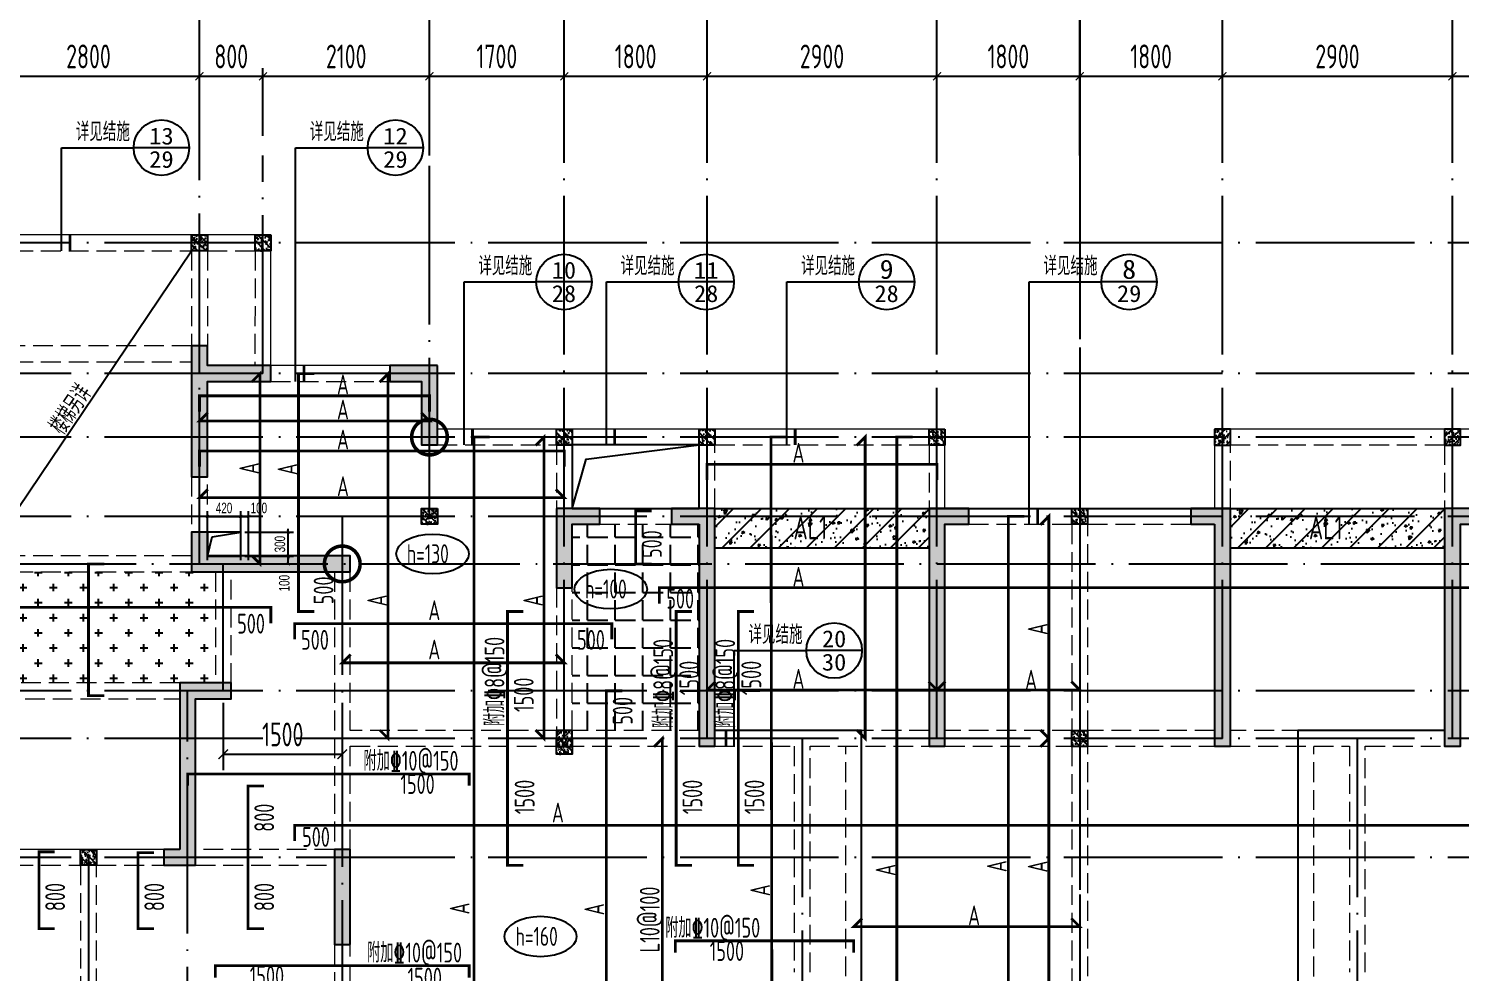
# Model space of a CAD drawing. Extents: x -1058961 to 23600, y -449123 to 2751847.
# Drawn here: x -319661 to -301606, y -321507 to -309607 of the extents above; entities that cross this region are included whole.
import ezdxf
from ezdxf.enums import TextEntityAlignment as Align

# ---------------------------------------------------------------- set-up
doc = ezdxf.new("R2010")
doc.units = 0
doc.header["$LTSCALE"] = 1000
for name, pattern in [('CENTER', [8, 5, -1, 1, -1]), ('DASH', [0.35, 0.25, -0.1]), ('DOTE', [2.42, 2, -0.2, 0.02, -0.2])]:
    doc.linetypes.add(name, pattern=pattern)
doc.layers.get('0').update_dxf_attribs({"linetype": 'CONTINUOUS'})
doc.layers.get('DEFPOINTS').update_dxf_attribs({"linetype": 'CONTINUOUS'})
doc.layers.add('+公共字体', color=7, linetype='CONTINUOUS', lineweight=20)
for name, color, linetype in [('A-AXIS', 1, 'CONTINUOUS'), ('A-DOTE', 10, 'DOTE'), ('BEAM', 4, 'DASH'), ('DIM_IDEN', 67, 'CONTINUOUS'), ('PUB_TEXT', 2, 'CONTINUOUS'), ('ROOF', 183, 'CONTINUOUS'), ('S-B板填充', 251, 'CONTINUOUS'), ('S-B板标注', 3, 'CONTINUOUS'), ('S-B板配筋', 6, 'CONTINUOUS'), ('S-B板配筋号', 7, 'CONTINUOUS'), ('S-C承台编号', 6, 'CONTINUOUS'), ('S-D洞口', 4, 'CONTINUOUS'), ('S-D洞口标注', 3, 'CONTINUOUS'), ('S-L主梁线', 4, 'DASH'), ('S-Q墙填充', 252, 'CONTINUOUS'), ('S-Q墙实线', 6, 'CONTINUOUS'), ('S-Q墙标注', 3, 'CONTINUOUS'), ('S-Y一般标注', 3, 'CONTINUOUS'), ('S-构造柱', 212, 'CONTINUOUS'), ('TEXT', 2, 'CONTINUOUS'), ('THIN', 7, 'CONTINUOUS'), ('水平筋标注', 7, 'CONTINUOUS')]:
    doc.layers.add(name, color=color, linetype=linetype)
doc.styles.add('_TCH_AXIS', font='COMPLEX', dxfattribs={"bigfont": 'GBCBIG'})
doc.styles.add('_TCH_LABEL', font='simhei.ttf')
doc.styles.add('TSSD_DIMENSION', font='Tssdeng.shx', dxfattribs={"width": 0.7, "bigfont": 'tssdchn.shx'})
doc.styles.add('TSSD_REIN', font='tssdeng.shx', dxfattribs={"width": 0.7, "height": 300, "bigfont": 'tssdchn.shx'})
doc.styles.add('结构文字', font='zstxt.shx', dxfattribs={"width": 0.7, "bigfont": 'zshz.shx'})
doc.dimstyles.new('STRUCK', dxfattribs={"dimtxt": 400, "dimasz": 121, "dimexe": 200, "dimexo": 150, "dimgap": 115, "dimtad": 1, "dimdec": 0, "dimdsep": 46, "dimtxsty": '结构文字', "dimblk": 'ARCHTICK', "dimcen": 400, "dimclrd": 3, "dimclre": 3, "dimclrt": 7, "dimadec": 0, "dimazin": 0, "dimtfac": 1, "dimtdec": 0, "dimtix": 1, "dimtmove": 2, "dimatfit": 3, "dimldrblk": '_DIMX', "dimfxl": 0, "dimtolj": 1, "dimtzin": 0, "dimarcsym": 0})
doc.dimstyles.new('STRUCK30', dxfattribs={"dimscale": 0.33333, "dimtxt": 400, "dimasz": 121, "dimexe": 200, "dimexo": 150, "dimgap": 115, "dimtad": 1, "dimdec": 0, "dimdsep": 46, "dimtxsty": '结构文字', "dimblk": 'ARCHTICK', "dimcen": 400, "dimclrd": 3, "dimclre": 3, "dimclrt": 7, "dimadec": 0, "dimazin": 0, "dimtfac": 1, "dimtdec": 0, "dimtix": 1, "dimtmove": 2, "dimatfit": 3, "dimldrblk": '_DIMX', "dimfxl": 0, "dimtolj": 1, "dimtzin": 0, "dimarcsym": 0})
doc.dimstyles.new('TSSD_100_100', dxfattribs={"dimtxt": 300, "dimasz": 100, "dimexe": 100, "dimexo": 250, "dimgap": 100, "dimtad": 1, "dimdec": 0, "dimzin": 0, "dimdsep": 46, "dimtxsty": 'TSSD_DIMENSION', "dimblk": 'ARCHTICK', "dimcen": 0, "dimdle": 100, "dimclrt": 7, "dimadec": 0, "dimazin": 0, "dimtfac": 1, "dimtdec": 0, "dimtix": 1, "dimtmove": 2, "dimatfit": 3, "dimldrblk": 'ARCHTICK', "dimfxl": 0, "dimtolj": 1, "dimtzin": 0, "dimarcsym": 0})

# ---------------------------------------------------------------- blocks, each defined once
blk = doc.blocks.new('_ArchTick')
at = {"color": 0, "linetype": 'ByBlock', "const_width": 0.15}
blk.add_lwpolyline([(-0.5, -0.5), (0.5, 0.5)], dxfattribs=at)
blk = doc.blocks.new('*D1067')
at = {"layer": 'DEFPOINTS', "color": 0}
for p in [(18500, 19250), (15700, 18250), (18500, 18250)]:
    blk.add_point(p, dxfattribs=at)
at = {"layer": 'S-Y一般标注', "color": 0, "lineweight": -2}
for p, q in [((15700, 18500), (15700, 19350)), ((18500, 18500), (18500, 19350)), ((15600, 19250), (18600, 19250))]:
    blk.add_line(p, q, dxfattribs=at)
at = {"layer": 'S-Y一般标注', "color": 0, "lineweight": -2, "xscale": 100, "yscale": 100, "zscale": 100, "rotation": 180}
blk.add_blockref('_ArchTick', (15700, 19250), dxfattribs=at)
at = {"layer": 'S-Y一般标注', "color": 0, "lineweight": -2, "xscale": 100, "yscale": 100, "zscale": 100}
blk.add_blockref('_ArchTick', (18500, 19250), dxfattribs=at)
at = {"layer": 'S-Y一般标注', "color": 7, "insert": (17100, 19500), "char_height": 300, "attachment_point": 5, "style": 'TSSD_DIMENSION'}
blk.add_mtext('\\A1;2800', dxfattribs=at)
blk = doc.blocks.new('*D1068')
at = {"layer": 'DEFPOINTS', "color": 0}
for p in [(19300, 19250), (18500, 18250), (19300, 18250)]:
    blk.add_point(p, dxfattribs=at)
at = {"layer": 'S-Y一般标注', "color": 0, "lineweight": -2}
for p, q in [((18500, 18500), (18500, 19350)), ((19300, 18500), (19300, 19350)), ((18400, 19250), (19400, 19250))]:
    blk.add_line(p, q, dxfattribs=at)
at = {"layer": 'S-Y一般标注', "color": 0, "lineweight": -2, "xscale": 100, "yscale": 100, "zscale": 100, "rotation": 180}
blk.add_blockref('_ArchTick', (18500, 19250), dxfattribs=at)
at = {"layer": 'S-Y一般标注', "color": 0, "lineweight": -2, "xscale": 100, "yscale": 100, "zscale": 100}
blk.add_blockref('_ArchTick', (19300, 19250), dxfattribs=at)
at = {"layer": 'S-Y一般标注', "color": 7, "insert": (18900, 19500), "char_height": 300, "attachment_point": 5, "style": 'TSSD_DIMENSION'}
blk.add_mtext('\\A1;800', dxfattribs=at)
blk = doc.blocks.new('*D1069')
at = {"layer": 'DEFPOINTS', "color": 0}
for p in [(23100, 19250), (21400, 18250), (23100, 18250)]:
    blk.add_point(p, dxfattribs=at)
at = {"layer": 'S-Y一般标注', "color": 0, "lineweight": -2}
for p, q in [((21400, 18500), (21400, 19350)), ((23100, 18500), (23100, 19350)), ((21300, 19250), (23200, 19250))]:
    blk.add_line(p, q, dxfattribs=at)
at = {"layer": 'S-Y一般标注', "color": 0, "lineweight": -2, "xscale": 100, "yscale": 100, "zscale": 100, "rotation": 180}
blk.add_blockref('_ArchTick', (21400, 19250), dxfattribs=at)
at = {"layer": 'S-Y一般标注', "color": 0, "lineweight": -2, "xscale": 100, "yscale": 100, "zscale": 100}
blk.add_blockref('_ArchTick', (23100, 19250), dxfattribs=at)
at = {"layer": 'S-Y一般标注', "color": 7, "insert": (22250, 19500), "char_height": 300, "attachment_point": 5, "style": 'TSSD_DIMENSION'}
blk.add_mtext('\\A1;1700', dxfattribs=at)
blk = doc.blocks.new('*D1070')
at = {"layer": 'DEFPOINTS', "color": 0}
for p in [(24900, 19250), (23100, 18250), (24900, 18250)]:
    blk.add_point(p, dxfattribs=at)
at = {"layer": 'S-Y一般标注', "color": 0, "lineweight": -2}
for p, q in [((23100, 18500), (23100, 19350)), ((24900, 18500), (24900, 19350)), ((23000, 19250), (25000, 19250))]:
    blk.add_line(p, q, dxfattribs=at)
at = {"layer": 'S-Y一般标注', "color": 0, "lineweight": -2, "xscale": 100, "yscale": 100, "zscale": 100, "rotation": 180}
blk.add_blockref('_ArchTick', (23100, 19250), dxfattribs=at)
at = {"layer": 'S-Y一般标注', "color": 0, "lineweight": -2, "xscale": 100, "yscale": 100, "zscale": 100}
blk.add_blockref('_ArchTick', (24900, 19250), dxfattribs=at)
at = {"layer": 'S-Y一般标注', "color": 7, "insert": (24000, 19500), "char_height": 300, "attachment_point": 5, "style": 'TSSD_DIMENSION'}
blk.add_mtext('\\A1;1800', dxfattribs=at)
blk = doc.blocks.new('*D1071')
at = {"layer": 'DEFPOINTS', "color": 0}
for p in [(27800, 19250), (24900, 18250), (27800, 18250)]:
    blk.add_point(p, dxfattribs=at)
at = {"layer": 'S-Y一般标注', "color": 0, "lineweight": -2}
for p, q in [((24900, 18500), (24900, 19350)), ((27800, 18500), (27800, 19350)), ((24800, 19250), (27900, 19250))]:
    blk.add_line(p, q, dxfattribs=at)
at = {"layer": 'S-Y一般标注', "color": 0, "lineweight": -2, "xscale": 100, "yscale": 100, "zscale": 100, "rotation": 180}
blk.add_blockref('_ArchTick', (24900, 19250), dxfattribs=at)
at = {"layer": 'S-Y一般标注', "color": 0, "lineweight": -2, "xscale": 100, "yscale": 100, "zscale": 100}
blk.add_blockref('_ArchTick', (27800, 19250), dxfattribs=at)
at = {"layer": 'S-Y一般标注', "color": 7, "insert": (26350, 19500), "char_height": 300, "attachment_point": 5, "style": 'TSSD_DIMENSION'}
blk.add_mtext('\\A1;2900', dxfattribs=at)
blk = doc.blocks.new('*D1072')
at = {"layer": 'DEFPOINTS', "color": 0}
for p in [(29600, 19250), (27800, 18250), (29600, 18250)]:
    blk.add_point(p, dxfattribs=at)
at = {"layer": 'S-Y一般标注', "color": 0, "lineweight": -2}
for p, q in [((27800, 18500), (27800, 19350)), ((29600, 18500), (29600, 19350)), ((27700, 19250), (29700, 19250))]:
    blk.add_line(p, q, dxfattribs=at)
at = {"layer": 'S-Y一般标注', "color": 0, "lineweight": -2, "xscale": 100, "yscale": 100, "zscale": 100, "rotation": 180}
blk.add_blockref('_ArchTick', (27800, 19250), dxfattribs=at)
at = {"layer": 'S-Y一般标注', "color": 0, "lineweight": -2, "xscale": 100, "yscale": 100, "zscale": 100}
blk.add_blockref('_ArchTick', (29600, 19250), dxfattribs=at)
at = {"layer": 'S-Y一般标注', "color": 7, "insert": (28700, 19500), "char_height": 300, "attachment_point": 5, "style": 'TSSD_DIMENSION'}
blk.add_mtext('\\A1;1800', dxfattribs=at)
blk = doc.blocks.new('*D1073')
at = {"layer": 'DEFPOINTS', "color": 0}
for p in [(31400, 19250), (29600, 18250), (31400, 18250)]:
    blk.add_point(p, dxfattribs=at)
at = {"layer": 'S-Y一般标注', "color": 0, "lineweight": -2}
for p, q in [((29600, 18500), (29600, 19350)), ((31400, 18500), (31400, 19350)), ((29500, 19250), (31500, 19250))]:
    blk.add_line(p, q, dxfattribs=at)
at = {"layer": 'S-Y一般标注', "color": 0, "lineweight": -2, "xscale": 100, "yscale": 100, "zscale": 100, "rotation": 180}
blk.add_blockref('_ArchTick', (29600, 19250), dxfattribs=at)
at = {"layer": 'S-Y一般标注', "color": 0, "lineweight": -2, "xscale": 100, "yscale": 100, "zscale": 100}
blk.add_blockref('_ArchTick', (31400, 19250), dxfattribs=at)
at = {"layer": 'S-Y一般标注', "color": 7, "insert": (30500, 19500), "char_height": 300, "attachment_point": 5, "style": 'TSSD_DIMENSION'}
blk.add_mtext('\\A1;1800', dxfattribs=at)
blk = doc.blocks.new('*D1074')
at = {"layer": 'DEFPOINTS', "color": 0}
for p in [(34300, 19250), (31400, 18250), (34300, 18250)]:
    blk.add_point(p, dxfattribs=at)
at = {"layer": 'S-Y一般标注', "color": 0, "lineweight": -2}
for p, q in [((31400, 18500), (31400, 19350)), ((34300, 18500), (34300, 19350)), ((31300, 19250), (34400, 19250))]:
    blk.add_line(p, q, dxfattribs=at)
at = {"layer": 'S-Y一般标注', "color": 0, "lineweight": -2, "xscale": 100, "yscale": 100, "zscale": 100, "rotation": 180}
blk.add_blockref('_ArchTick', (31400, 19250), dxfattribs=at)
at = {"layer": 'S-Y一般标注', "color": 0, "lineweight": -2, "xscale": 100, "yscale": 100, "zscale": 100}
blk.add_blockref('_ArchTick', (34300, 19250), dxfattribs=at)
at = {"layer": 'S-Y一般标注', "color": 7, "insert": (32850, 19500), "char_height": 300, "attachment_point": 5, "style": 'TSSD_DIMENSION'}
blk.add_mtext('\\A1;2900', dxfattribs=at)
blk = doc.blocks.new('*D1075')
at = {"layer": 'DEFPOINTS', "color": 0}
for p in [(36100, 19250), (34300, 18250), (36100, 18250)]:
    blk.add_point(p, dxfattribs=at)
at = {"layer": 'S-Y一般标注', "color": 0, "lineweight": -2}
for p, q in [((34300, 18500), (34300, 19350)), ((36100, 18500), (36100, 19350)), ((34200, 19250), (36200, 19250))]:
    blk.add_line(p, q, dxfattribs=at)
at = {"layer": 'S-Y一般标注', "color": 0, "lineweight": -2, "xscale": 100, "yscale": 100, "zscale": 100, "rotation": 180}
blk.add_blockref('_ArchTick', (34300, 19250), dxfattribs=at)
at = {"layer": 'S-Y一般标注', "color": 0, "lineweight": -2, "xscale": 100, "yscale": 100, "zscale": 100}
blk.add_blockref('_ArchTick', (36100, 19250), dxfattribs=at)
at = {"layer": 'S-Y一般标注', "color": 7, "insert": (35200, 19500), "char_height": 300, "attachment_point": 5, "style": 'TSSD_DIMENSION'}
blk.add_mtext('\\A1;1800', dxfattribs=at)
blk = doc.blocks.new('*D1096')
at = {"layer": 'DEFPOINTS', "color": 0}
for p in [(21400, 19250), (19300, 18250), (21400, 18250)]:
    blk.add_point(p, dxfattribs=at)
at = {"layer": 'S-Y一般标注', "color": 0, "lineweight": -2}
for p, q in [((19300, 18500), (19300, 19350)), ((21400, 18500), (21400, 19350)), ((19200, 19250), (21500, 19250))]:
    blk.add_line(p, q, dxfattribs=at)
at = {"layer": 'S-Y一般标注', "color": 0, "lineweight": -2, "xscale": 100, "yscale": 100, "zscale": 100, "rotation": 180}
blk.add_blockref('_ArchTick', (19300, 19250), dxfattribs=at)
at = {"layer": 'S-Y一般标注', "color": 0, "lineweight": -2, "xscale": 100, "yscale": 100, "zscale": 100}
blk.add_blockref('_ArchTick', (21400, 19250), dxfattribs=at)
at = {"layer": 'S-Y一般标注', "color": 7, "insert": (20350, 19500), "char_height": 300, "attachment_point": 5, "style": 'TSSD_DIMENSION'}
blk.add_mtext('\\A1;2100', dxfattribs=at)
blk = doc.blocks.new('20210803.22403995')
at = {"layer": '+公共字体', "color": 2, "const_width": 45}
for points in [[(-847438, -168387, 1), (-847438, -167937, 1), (-847438, -168387, -1)], [(-848538, -169986, 1), (-848538, -169536, 1), (-848538, -169986, -1)]]:
    blk.add_lwpolyline(points, format="xyb", dxfattribs=at)
blk = doc.blocks.new('*D1184')
at = {"layer": 'DEFPOINTS', "color": 0}
for p in [(-193339, -56615), (-192739, -56615), (-193339, -56915)]:
    blk.add_point(p, dxfattribs=at)
at = {"layer": 'S-D洞口标注', "color": 3, "lineweight": -2}
for p, q in [((-193289, -56615), (-192672, -56615)), ((-192739, -56615), (-192739, -56574)), ((-192739, -56915), (-192739, -56615)), ((-193289, -56915), (-192672, -56915)), ((-192739, -56915), (-192739, -56955))]:
    blk.add_line(p, q, dxfattribs=at)
at = {"layer": 'S-D洞口标注', "color": 3, "lineweight": -2, "xscale": 40.33293, "yscale": 40.33293, "zscale": 40.33293}
for p, rotation in [((-192739, -56615), 270), ((-192739, -56915), 90)]:
    blk.add_blockref('_ArchTick', p, dxfattribs=dict(at, rotation=rotation))
at = {"layer": 'S-D洞口标注', "color": 7, "insert": (-192844, -56765), "char_height": 133.3, "attachment_point": 5, "rotation": 90, "style": '结构文字'}
blk.add_mtext('\\A1;300', dxfattribs=at)
blk = doc.blocks.new('_DIMX')
blk.add_line((-150, 0), (150, 0))
at = {"const_width": 50}
blk.add_lwpolyline([(-70, -70), (70, 70)], dxfattribs=at)
blk = doc.blocks.new('*D1185')
at = {"layer": 'DEFPOINTS', "color": 0}
for p in [(-193339, -56415), (-193759, -57015), (-193339, -57015)]:
    blk.add_point(p, dxfattribs=at)
at = {"layer": 'S-D洞口标注', "color": 3, "lineweight": -2}
for p, q in [((-193759, -56965), (-193759, -56349)), ((-193759, -56415), (-193339, -56415)), ((-193339, -56965), (-193339, -56349))]:
    blk.add_line(p, q, dxfattribs=at)
at = {"layer": 'S-D洞口标注', "color": 3, "lineweight": -2, "xscale": 40.33293, "yscale": 40.33293, "zscale": 40.33293, "rotation": 180}
blk.add_blockref('_ArchTick', (-193759, -56415), dxfattribs=at)
at = {"layer": 'S-D洞口标注', "color": 3, "lineweight": -2, "xscale": 40.33293, "yscale": 40.33293, "zscale": 40.33293}
blk.add_blockref('_ArchTick', (-193339, -56415), dxfattribs=at)
at = {"layer": 'S-D洞口标注', "color": 7, "insert": (-193549, -56310), "char_height": 133.3, "attachment_point": 5, "style": '结构文字'}
blk.add_mtext('\\A1;420', dxfattribs=at)
blk = doc.blocks.new('*D1186')
at = {"layer": 'DEFPOINTS', "color": 0}
for p in [(-193239, -56415), (-193339, -57015), (-193239, -57015)]:
    blk.add_point(p, dxfattribs=at)
at = {"layer": 'S-D洞口标注', "color": 3, "lineweight": -2}
for p, q in [((-193339, -56965), (-193339, -56349)), ((-193339, -56415), (-193239, -56415)), ((-193239, -56965), (-193239, -56349))]:
    blk.add_line(p, q, dxfattribs=at)
at = {"layer": 'S-D洞口标注', "color": 3, "lineweight": -2, "xscale": 40.33293, "yscale": 40.33293, "zscale": 40.33293, "rotation": 180}
blk.add_blockref('_ArchTick', (-193339, -56415), dxfattribs=at)
at = {"layer": 'S-D洞口标注', "color": 3, "lineweight": -2, "xscale": 40.33293, "yscale": 40.33293, "zscale": 40.33293}
blk.add_blockref('_ArchTick', (-193239, -56415), dxfattribs=at)
at = {"layer": 'S-D洞口标注', "color": 7, "insert": (-193110, -56310), "char_height": 133.3, "attachment_point": 5, "style": '结构文字'}
blk.add_mtext('\\A1;100', dxfattribs=at)
blk = doc.blocks.new('*D1187')
at = {"layer": 'DEFPOINTS', "color": 0}
for p in [(-193339, -56915), (-193339, -57015), (-192739, -56915)]:
    blk.add_point(p, dxfattribs=at)
at = {"layer": 'S-D洞口标注', "color": 3, "lineweight": -2}
for p, q in [((-193289, -56915), (-192672, -56915)), ((-193289, -57015), (-192672, -57015)), ((-192739, -57015), (-192739, -56915))]:
    blk.add_line(p, q, dxfattribs=at)
at = {"layer": 'S-D洞口标注', "color": 3, "lineweight": -2, "xscale": 40.33293, "yscale": 40.33293, "zscale": 40.33293}
for p, rotation in [((-192739, -56915), 90), ((-192739, -57015), 270)]:
    blk.add_blockref('_ArchTick', p, dxfattribs=dict(at, rotation=rotation))
at = {"layer": 'S-D洞口标注', "color": 7, "insert": (-192789, -57257), "char_height": 133.3, "attachment_point": 5, "rotation": 90, "style": '结构文字'}
blk.add_mtext('\\A1;100', dxfattribs=at)
blk = doc.blocks.new('20210807.15312078')
at = {"layer": 'S-Q墙填充'}
h = blk.add_hatch(color=252, dxfattribs=at)
h.dxf.hatch_style = 1
h.paths.add_polyline_path([(74816, 67840), (74816, 66540), (75016, 66540), (75016, 67740), (75815, 67740), (75815, 67940), (75016, 67940), (75016, 68190), (74816, 68190)])
h = blk.add_hatch(color=252, dxfattribs=at)
h.dxf.hatch_style = 1
h.paths.add_polyline_path([(77916, 67940), (77316, 67940), (77316, 67740), (77716, 67740), (77716, 66940), (77916, 66940)])
h = blk.add_hatch(color=252, dxfattribs=at)
h.dxf.hatch_style = 1
h.paths.add_polyline_path([(79416, 66140), (79416, 65140), (79616, 65140), (79616, 65940), (79966, 65940), (79966, 66140)])
h = blk.add_hatch(color=252, dxfattribs=at)
h.dxf.hatch_style = 1
h.paths.add_polyline_path([(81216, 65940), (81216, 63140), (81416, 63140), (81416, 66140), (80866, 66140), (80866, 65940)])
h = blk.add_hatch(color=252, dxfattribs=at)
h.dxf.hatch_style = 1
h.paths.add_polyline_path([(84116, 66140), (84116, 63140), (84316, 63140), (84316, 65940), (84616, 65940), (84616, 66140)])
h = blk.add_hatch(color=252, dxfattribs=at)
h.dxf.hatch_style = 1
h.paths.add_polyline_path([(87716, 65940), (87716, 63140), (87916, 63140), (87916, 66140), (87416, 66140), (87416, 65940)])
h = blk.add_hatch(color=252, dxfattribs=at)
h.dxf.hatch_style = 1
h.paths.add_polyline_path([(90616, 66140), (90616, 63140), (90816, 63140), (90816, 65940), (91166, 65940), (91166, 66140)])
h = blk.add_hatch(color=252, dxfattribs=at)
h.dxf.hatch_style = 1
h.paths.add_polyline_path([(75016, 65540), (75016, 65840), (74816, 65840), (74816, 65340), (75216, 65340), (76816, 65340), (76816, 65540), (75216, 65540)])
h = blk.add_hatch(color=252, dxfattribs=at)
h.dxf.hatch_style = 1
h.paths.add_polyline_path([(74666, 61840), (74466, 61840), (74466, 61640), (74866, 61640), (74866, 63740), (75316, 63740), (75316, 63940), (74666, 63940)])
h = blk.add_hatch(color=252, dxfattribs=at)
h.dxf.hatch_style = 1
h.paths.add_polyline_path([(76816, 60640), (76816, 61840), (76616, 61840), (76616, 60640)])
at = {"layer": 'S-D洞口', "color": 5}
blk.add_lwpolyline([(79616, 66140), (81216, 66140), (81216, 66940), (79616, 66940), (79616, 66140), (79793, 66762), (81216, 66940)], dxfattribs=at)
at = {"layer": 'S-L主梁线', "linetype": 'ByBlock', "lineweight": 18}
for p, q in [((74915, 69590), (72116, 69590)), ((75816, 69590), (74915, 69590)), ((75815, 67940), (75816, 69590)), ((77316, 67940), (75815, 67940)), ((79516, 67140), (77916, 67140)), ((81316, 67140), (79516, 67140)), ((84316, 67140), (81316, 67140)), ((84316, 66140), (84316, 67140)), ((87716, 67140), (87716, 66140)), ((90716, 67140), (87716, 67140)), ((92516, 67140), (90716, 67140)), ((79616, 66940), (81216, 66940)), ((79616, 66140), (79616, 66940)), ((81216, 66940), (81216, 66140)), ((80866, 66140), (79966, 66140)), ((86016, 66140), (84616, 66140)), ((87416, 66140), (86016, 66140)), ((73516, 61840), (72566, 61840)), ((74466, 61840), (73516, 61840))]:
    blk.add_line(p, q, dxfattribs=at)
at = {"layer": 'S-L主梁线', "linetype": 'DASH', "lineweight": 18}
for p, q in [((72216, 69390), (74815, 69390)), ((74815, 69390), (74816, 68190)), ((74815, 69390), (74816, 68190)), ((75015, 69390), (75616, 69390)), ((75015, 69390), (75016, 68190)), ((75616, 69390), (75615, 67940)), ((74816, 68190), (72216, 68190)), ((72216, 67990), (74816, 67990)), ((75815, 67740), (77316, 67740)), ((77916, 66940), (79416, 66940)), ((79416, 66940), (79416, 66140)), ((81416, 66940), (84116, 66940)), ((81416, 66140), (81416, 66940)), ((84116, 66940), (84116, 66140)), ((87916, 66940), (90616, 66940)), ((87916, 66140), (87916, 66940)), ((90616, 66940), (90616, 66140)), ((74816, 66540), (74816, 65840)), ((75016, 65840), (75016, 66540)), ((79966, 65940), (80866, 65940)), ((84616, 65940), (85916, 65940)), ((85916, 65940), (85916, 63340)), ((86116, 65940), (87416, 65940)), ((86116, 63340), (86116, 65940)), ((74816, 65540), (72216, 65540)), ((72216, 65340), (74816, 65340)), ((75116, 65340), (75116, 63940)), ((75316, 63940), (75316, 65340)), ((76616, 65340), (76616, 63240)), ((76816, 63340), (76816, 65340)), ((79416, 65140), (79416, 63340)), ((79616, 63340), (79616, 65140)), ((74666, 63940), (72366, 63940)), ((72366, 63740), (74666, 63740)), ((76616, 63240), (76616, 61840)), ((79416, 63340), (76816, 63340)), ((81216, 63340), (79616, 63340)), ((82516, 63340), (81416, 63340)), ((84116, 63340), (82516, 63340)), ((85916, 63340), (84316, 63340)), ((87716, 63340), (86116, 63340)), ((89516, 63340), (87916, 63340)), ((90616, 63340), (89516, 63340)), ((76816, 63140), (79516, 63140)), ((76816, 61840), (76816, 63140)), ((79516, 63140), (81216, 63140)), ((81416, 63140), (82416, 63140)), ((82416, 63140), (82416, 60290)), ((82616, 63140), (84116, 63140)), ((82616, 60290), (82616, 63140)), ((84316, 63140), (85916, 63140)), ((85916, 63140), (85916, 58840)), ((86116, 58840), (86116, 63140)), ((86116, 63140), (87716, 63140)), ((87916, 63140), (89416, 63140)), ((89416, 63140), (89416, 60290)), ((89616, 63140), (90616, 63140)), ((89616, 60290), (89616, 63140)), ((76616, 61840), (74866, 61840)), ((72566, 61640), (73416, 61640)), ((73416, 61640), (73416, 57640)), ((73616, 57640), (73616, 61640)), ((73616, 61640), (74466, 61640)), ((74866, 61640), (76616, 61640)), ((76616, 60640), (76616, 59090)), ((76816, 59090), (76816, 60640))]:
    blk.add_line(p, q, dxfattribs=at)
for points in [[(83066, 58840), (83066, 63140)], [(83266, 58840), (83266, 63140)], [(88766, 58839), (88766, 63139)], [(88966, 58839), (88966, 63139)]]:
    blk.add_lwpolyline(points, dxfattribs=at)
at = {"layer": 'S-Q墙实线'}
for points in [[(74816, 67840), (74816, 66540), (75016, 66540), (75016, 67740), (75815, 67740), (75815, 67940), (75016, 67940), (75016, 68190), (74816, 68190)], [(77916, 67940), (77316, 67940), (77316, 67740), (77716, 67740), (77716, 66940), (77916, 66940)], [(79416, 66140), (79416, 65140), (79616, 65140), (79616, 65940), (79966, 65940), (79966, 66140)], [(81216, 65940), (81216, 63140), (81416, 63140), (81416, 66140), (80866, 66140), (80866, 65940)], [(84116, 66140), (84116, 63140), (84316, 63140), (84316, 65940), (84616, 65940), (84616, 66140)], [(87716, 65940), (87716, 63140), (87916, 63140), (87916, 66140), (87416, 66140), (87416, 65940)], [(90616, 66140), (90616, 63140), (90816, 63140), (90816, 65940), (91166, 65940), (91166, 66140)], [(75016, 65540), (75016, 65840), (74816, 65840), (74816, 65340), (75216, 65340), (76816, 65340), (76816, 65540), (75216, 65540)], [(74666, 61840), (74466, 61840), (74466, 61640), (74866, 61640), (74866, 63740), (75316, 63740), (75316, 63940), (74666, 63940)], [(76816, 60640), (76816, 61840), (76616, 61840), (76616, 60640)]]:
    blk.add_lwpolyline(points, close=True, dxfattribs=at)
blk = doc.blocks.new('20210730.02141516')
at = {"layer": 'S-构造柱'}
h = blk.add_hatch(dxfattribs=at)
h.set_pattern_fill('ARMORED', color=256, scale=15, angle=-90, style=0)
h.set_pattern_definition([(320, (-154189.41, 3278673.45), (-9.4128202, -107.5890274), [11.25, -123.75]), (265, (-154189.41, 3278673.45), (112.82882, 20.8127), [9, -99]), (10.4514, (-154190.19, 3278664.49), (103.4159313, -86.7764073), [9.5610285, -105.1713168]), (316.1842, (-154159.41, 3278673.45), (-24.827852, -160.0861573), [16.875, -185.625]), (6.6356, (-154161.48, 3278660.11), (146.117681, -140.199406), [14.341543, -157.75695]), (261.1842, (-154159.41, 3278673.45), (146.11779, -140.199292), [13.5, -148.5]), (291, (-154166.91, 3278658.45), (-60.3928336, -89.5360578), [11.25, -123.75]), (236, (-154166.91, 3278658.45), (108.7725068, -36.4972998), [9, -99]), (341.4514, (-154171.94, 3278650.99), (48.3795745, -126.0333943), [9.5610285, -105.1713168]), (307.5, (-154189.41, 3278673.454), (49.93407807, -1.8239783), [0, -97.8, 0, -100.5, 0, -99.375]), (277.5, (-154189.41, 3278673.454), (59.1617568, -39.4604306), [0, -57.3, 0, -95.55, 0, -37.875]), (237.5, (-154189.41, 3278706.904), (-3.38323076, -80.07336543), [0, -37.5, 0, -117, 0, -155.25]), (227.5, (-154189.41, 3278721.904), (15.0157473, -87.4779254), [0, -48.75, 0, -77.7, 0, -110.25]), (315, (-154189.41, 3278673.454), (53.0330086, 53.0330086), [])])
h.paths.add_polyline_path([(200, 200), (200, 0), (0, 0), (0, 200)])
blk.add_lwpolyline([(200, 200), (200, 0), (0, 0), (0, 200)], close=True, dxfattribs=at)
blk = doc.blocks.new('*D2728')
at = {"layer": 'DEFPOINTS', "color": 0}
for p in [(-200559, 207289), (-199059, 207289), (-199059, 206489)]:
    blk.add_point(p, dxfattribs=at)
at = {"layer": 'S-Q墙标注', "color": 3, "lineweight": -2}
for p, q in [((-200559, 207139), (-200559, 206289)), ((-199059, 207139), (-199059, 206289)), ((-200559, 206489), (-199059, 206489))]:
    blk.add_line(p, q, dxfattribs=at)
at = {"layer": 'S-Q墙标注', "color": 3, "lineweight": -2, "xscale": 121, "yscale": 121, "zscale": 121, "rotation": 180}
blk.add_blockref('_ArchTick', (-200559, 206489), dxfattribs=at)
at = {"layer": 'S-Q墙标注', "color": 3, "lineweight": -2, "xscale": 121, "yscale": 121, "zscale": 121}
blk.add_blockref('_ArchTick', (-199059, 206489), dxfattribs=at)
at = {"layer": 'S-Q墙标注', "color": 7, "insert": (-199809, 206739), "char_height": 300, "attachment_point": 5, "style": 'TSSD_REIN'}
blk.add_mtext('\\A1;1500', dxfattribs=at)
blk = doc.blocks.new('20210811.10024340')
at = {"layer": 'DIM_IDEN'}
for p, q in [((14477, 16253), (15386, 16253)), ((14477, 14955), (14477, 16253)), ((16086, 16253), (15386, 16253)), ((17428, 16253), (18337, 16253)), ((17428, 13305), (17428, 16253)), ((19037, 16253), (18337, 16253)), ((19553, 14561), (20462, 14561)), ((19553, 12505), (19553, 14561)), ((21162, 14561), (20462, 14561)), ((21347, 14561), (22256, 14561)), ((21347, 12505), (21347, 14561)), ((22956, 14561), (22256, 14561)), ((23622, 14561), (24531, 14561)), ((23622, 12505), (23622, 14561)), ((25231, 14561), (24531, 14561)), ((26680, 14561), (27589, 14561)), ((26680, 11505), (26680, 14561)), ((28289, 14561), (27589, 14561)), ((22960, 9913), (23869, 9913)), ((22960, 8705), (22960, 9913)), ((24569, 9913), (23869, 9913))]:
    blk.add_line(p, q, dxfattribs=at)
at = {"layer": 'DIM_IDEN', "const_width": 35}
for points in [[(14582, 14955), (14582, 15155)], [(17533, 13305), (17533, 13505)], [(19658, 12505), (19658, 12705)], [(21452, 12505), (21452, 12705)], [(23727, 12505), (23727, 12705)], [(26785, 11505), (26785, 11705)], [(22855, 8705), (22855, 8905)]]:
    blk.add_lwpolyline(points, dxfattribs=at)
at = {"layer": 'DIM_IDEN'}
for centre in [(15736, 16253), (18687, 16253), (20812, 14561), (22606, 14561), (24881, 14561), (27939, 14561), (24219, 9913)]:
    blk.add_circle(centre, 350, dxfattribs=at)
at = {"layer": 'PUB_TEXT', "style": '_TCH_AXIS'}
for p in [(14657, 16336), (17607, 16336), (19732, 14645), (21526, 14645), (23802, 14645), (26859, 14645), (23139, 9996)]:
    blk.add_text('详见结施', height=236.3, dxfattribs=at).set_placement(p)
at = {"layer": 'PUB_TEXT', "style": '_TCH_LABEL'}
for s, height, width, p, p2 in [('13', 212.7, 1.00565, (15582, 16294), (15890, 16294)), ('12', 211.6, 1.022989, (18531, 16294), (18842, 16294)), ('29', 212.7, 1.00565, (15582, 16000), (15890, 16000)), ('29', 212.7, 1.00565, (18533, 16000), (18840, 16000)), ('10', 213.8, 0.988889, (20660, 14602), (20964, 14602)), ('11', 210.8, 1.034884, (22449, 14602), (22763, 14602)), ('9', 242, 1.011364, (24793, 14600), (24969, 14600)), ('8', 242, 1.017143, (27851, 14600), (28027, 14600)), ('28', 213.8, 0.988889, (20660, 14307), (20964, 14307)), ('28', 213.8, 0.988889, (22454, 14307), (22758, 14307)), ('28', 213.8, 0.988889, (24729, 14307), (25033, 14307)), ('29', 212.3, 1.011364, (27785, 14308), (28093, 14308)), ('20', 213.8, 0.988889, (24067, 9954), (24371, 9954)), ('30', 212.7, 1.00565, (24065, 9660), (24372, 9660))]:
    blk.add_text(s, height=height, dxfattribs=dict(at, width=width)).set_placement(p, p2, align=Align.FIT)
blk = doc.blocks.new('20210726.16395156')
at = {"layer": 'A-AXIS'}
for p, q in [((18500, 18249.9), (18500, 21049.9)), ((21400, 18249.9), (21400, 21049.9)), ((23100, 18249.9), (23100, 21049.9)), ((24900, 18249.9), (24900, 21049.9)), ((27800, 18249.9), (27800, 21049.9)), ((29600, 18249.9), (29600, 21049.9)), ((31400, 18249.9), (31400, 21049.9)), ((34300, 18249.9), (34300, 21049.9))]:
    blk.add_line(p, q, dxfattribs=at)
at = {"layer": 'A-DOTE'}
for p, q in [((18500, 13100.3), (18500, 18249.9)), ((19300, 15500), (19300, 18249.9)), ((21400, 13700), (21400, 18249.9)), ((23100, 10900), (23100, 18249.9)), ((24900, 10900), (24900, 18249.9)), ((27800, 10900), (27800, 18249.9)), ((29600, 18249.9), (29600, 3600)), ((31400, 10900), (31400, 18249.9)), ((34300, 10900), (34300, 18249.9)), ((55600, 17150), (3600, 17150)), ((55600, 15500), (3600, 15500)), ((55600, 14700), (3600, 14700)), ((55600, 13700), (3600, 13700)), ((20299.8, 13700), (20300, 3600)), ((3600, 13100.3), (55600, 13100.3)), ((18800, 11500), (18800, 13100)), ((55600, 11500), (3600, 11500)), ((18350, 3600.1), (18350, 11500)), ((55600, 10900), (3600, 10900)), ((26100, 10900), (26100, 3600)), ((33100, 10900), (33100, 3600)), ((55600, 9400), (3600, 9400)), ((17100, 9400), (17100, 3600))]:
    blk.add_line(p, q, dxfattribs=at)
at = {"layer": 'S-Y一般标注'}
for base, p1, p2, picture, middle in [((18500, 19249.9), (15700, 18249.9), (18500, 18249.9), '*D1067', (17100, 19499.9)), ((19300, 19249.9), (18500, 18249.9), (19300, 18249.9), '*D1068', (18900, 19499.9)), ((21400, 19249.9), (19300, 18249.9), (21400, 18249.9), '*D1096', (20350, 19499.9)), ((23100, 19249.9), (21400, 18249.9), (23100, 18249.9), '*D1069', (22250, 19499.9)), ((24900, 19249.9), (23100, 18249.9), (24900, 18249.9), '*D1070', (24000, 19499.9)), ((27800, 19249.9), (24900, 18249.9), (27800, 18249.9), '*D1071', (26350, 19499.9)), ((29600, 19249.9), (27800, 18249.9), (29600, 18249.9), '*D1072', (28700, 19499.9)), ((31400, 19249.9), (29600, 18249.9), (31400, 18249.9), '*D1073', (30500, 19499.9)), ((34300, 19249.9), (31400, 18249.9), (34300, 18249.9), '*D1074', (32850, 19499.9)), ((36100, 19249.9), (34300, 18249.9), (36100, 18249.9), '*D1075', (35200, 19499.9))]:
    dim = blk.add_linear_dim(base=base, p1=p1, p2=p2, dimstyle='TSSD_100_100', dxfattribs=at)
    dim.commit()
    dim.dimension.update_dxf_attribs({"geometry": picture, "text_midpoint": middle})
blk = doc.blocks.new('20210807.16180653')
at = {"layer": 'S-D洞口', "color": 5}
blk.add_lwpolyline([(64355.8, 57292.6), (64775.8, 57292.6), (64775.8, 57592.6), (64355.8, 57592.6), (64355.8, 57292.6), (64414.1, 57534.2), (64775.8, 57592.6)], dxfattribs=at)
at = {"layer": 'S-D洞口标注'}
dim = blk.add_linear_dim(base=(64775.8, 57792), p1=(64355.8, 57192), p2=(64775.8, 57192.6), dimstyle='STRUCK30', dxfattribs=at)
dim.commit()
dim.dimension.update_dxf_attribs({"geometry": '*D1185', "text_midpoint": (64565.8, 57897), "insert": (258114.4, 114207.2)})
dim = blk.add_linear_dim(base=(64875.8, 57792), p1=(64775.8, 57192.6), p2=(64875.8, 57192.6), dimstyle='STRUCK30', dxfattribs=at)
dim.commit()
dim.dimension.update_dxf_attribs({"geometry": '*D1186', "text_midpoint": (65004.7, 57897), "dimtype": 128, "insert": (258114.4, 114207.2)})
dim = blk.add_linear_dim(base=(65375.8, 57592.6), p1=(64775.8, 57292.6), p2=(64775.8, 57592.6), angle=90, dimstyle='STRUCK30', dxfattribs=at)
dim.commit()
dim.dimension.update_dxf_attribs({"geometry": '*D1184', "text_midpoint": (65270.8, 57442.6), "insert": (258114.4, 114207.2)})
dim = blk.add_linear_dim(base=(65375.8, 57292.6), p1=(64775.8, 57192.6), p2=(64775.8, 57292.6), angle=90, dimstyle='STRUCK30', dxfattribs=at)
dim.commit()
dim.dimension.update_dxf_attribs({"geometry": '*D1187', "text_midpoint": (65325.8, 56950.7), "dimtype": 128, "insert": (258114.4, 114207.2)})
blk = doc.blocks.new('20210810.19131159')
at = {"layer": 'S-Q墙标注'}
dim = blk.add_linear_dim(base=(103407.2, 59573.8), p1=(101907.3, 60373.8), p2=(103407.2, 60373.8), dimstyle='STRUCK', override={"dimtxt": 300, "dimgap": 100, "dimtxsty": 'TSSD_REIN'}, dxfattribs=at)
dim.commit()
dim.dimension.update_dxf_attribs({"geometry": '*D2728', "text_midpoint": (102657.2, 59823.8), "insert": (302465.9, -146915)})

msp = doc.modelspace()

# ---------------------------------------------------------------- hatches: boundary and pattern name
at = {"layer": 'BEAM', "linetype": 'ByBlock'}
h = msp.add_hatch(dxfattribs=at)
h.set_pattern_fill('ARMORED', color=252, scale=50, angle=180, style=0)
h.set_pattern_definition([(230, (-528777.37, 1598264.4), (-358.63009, 31.376067), [37.5, -412.5]), (175, (-528777.37, 1598264.4), (69.37567, -376.09607), [30, -330]), (280.4514, (-528807.26, 1598267), (-289.25469, -344.71977), [31.870095, -350.571056]), (226.1842, (-528777.37, 1598164.4), (-533.62052, 82.75951), [56.25, -618.75]), (276.6356, (-528821.84, 1598171.3), (-467.33135, -487.05894), [47.80514, -525.8565]), (171.1842, (-528777.4, 1598164.4), (-467.33097, -487.0593), [45, -495]), (201, (-528827.37, 1598189.4), (-298.453526, 201.309445), [37.5, -412.5]), (146, (-528827.37, 1598189.4), (-121.657666, -362.57502), [30, -330]), (251.4514, (-528852.25, 1598206.17), (-420.111314, -161.26525), [31.870095, -350.571056]), (217.5, (-528777.37, 1598264.4), (-6.079928, -166.446927), [0, -326, 0, -335, 0, -331.25]), (187.5, (-528777.37, 1598264.4), (-131.534769, -197.205856), [0, -191, 0, -318.5, 0, -126.25]), (147.5, (-528665.87, 1598264.4), (-266.911218, 11.277436), [0, -125, 0, -390, 0, -517.5]), (137.5, (-528615.87, 1598264.4), (-291.593085, -50.05249), [0, -162.5, 0, -259, 0, -367.5]), (225, (-528777.37, 1598264.4), (176.776695, -176.776695), [])])
h.paths.add_polyline_path([(-308306.24, -316156.9), (-311006.24, -316156.9), (-311006.24, -315656.9), (-308306.24, -315656.9)])
h = msp.add_hatch(dxfattribs=at)
h.set_pattern_fill('ARMORED', color=252, scale=50, angle=180, style=0)
h.set_pattern_definition([(230, (-522277.36, 1598264.36), (-358.63009, 31.376067), [37.5, -412.5]), (175, (-522277.36, 1598264.36), (69.37567, -376.09607), [30, -330]), (280.4514, (-522307.25, 1598266.97), (-289.25469, -344.71977), [31.870095, -350.571056]), (226.1842, (-522277.36, 1598164.36), (-533.62052, 82.75951), [56.25, -618.75]), (276.6356, (-522321.83, 1598171.26), (-467.33135, -487.05894), [47.80514, -525.8565]), (171.1842, (-522277.36, 1598164.36), (-467.33097, -487.0593), [45, -495]), (201, (-522327.36, 1598189.36), (-298.453526, 201.309445), [37.5, -412.5]), (146, (-522327.36, 1598189.36), (-121.657666, -362.57502), [30, -330]), (251.4514, (-522352.24, 1598206.14), (-420.111314, -161.26525), [31.870095, -350.571056]), (217.5, (-522277.36, 1598264.36), (-6.079928, -166.446927), [0, -326, 0, -335, 0, -331.25]), (187.5, (-522277.36, 1598264.36), (-131.534769, -197.205856), [0, -191, 0, -318.5, 0, -126.25]), (147.5, (-522165.86, 1598264.36), (-266.911218, 11.277436), [0, -125, 0, -390, 0, -517.5]), (137.5, (-522115.86, 1598264.36), (-291.593085, -50.05249), [0, -162.5, 0, -259, 0, -367.5]), (225, (-522277.36, 1598264.36), (176.776695, -176.776695), [])])
h.paths.add_polyline_path([(-301806.23, -316156.94), (-304506.23, -316156.94), (-304506.23, -315656.94), (-301806.23, -315656.94)])
at = {"layer": 'S-B板填充'}
h = msp.add_hatch(dxfattribs=at)
h.set_pattern_fill('ANGLE', color=252, scale=50, style=0)
h.set_pattern_definition([(0, (-215172.3, -464100.77), (0, 349.25), [254, -95.25]), (90, (-215172.3, -464100.77), (-349.25, 2e-14), [254, -95.25])])
h.paths.add_polyline_path([(-312806.26, -315856.9), (-311206.24, -315856.9), (-311206.24, -318456.9), (-312806.26, -318456.9)])
h = msp.add_hatch(dxfattribs=at)
h.set_pattern_fill('CROSS', color=252, scale=30, style=0)
h.set_pattern_definition([(0, (-233672.3, -464100.77), (190.5, 190.5), [95.25, -285.75]), (90, (-233624.67, -464148.4), (-190.5, 190.5), [95.25, -285.75])])
h.paths.add_polyline_path([(-320506.3, -316456.63), (-317306.36, -316456.63), (-317306.36, -317856.9), (-320506.3, -317856.9)])

# ---------------------------------------------------------------- linework, layer by layer
at = {"layer": 'BEAM', "linetype": 'ByBlock'}
for points in [[(-308306.24, -316156.9), (-311006.24, -316156.9), (-311006.24, -315656.9), (-308306.24, -315656.9)], [(-301806.23, -316156.94), (-304506.23, -316156.94), (-304506.23, -315656.94), (-301806.23, -315656.94)]]:
    msp.add_lwpolyline(points, close=True, dxfattribs=at)
at = {"layer": 'S-B板标注'}
for centre in [(-314567.37, -316230.26), (-312320.23, -316674.58)]:
    msp.add_ellipse(centre, major_axis=(-457.33, 0), ratio=0.54724159, dxfattribs=at)
at = {"layer": 'S-B板标注', "extrusion": (0, 0, -1)}
msp.add_ellipse((-313206.14, -321054.68), major_axis=(457.33, -0.02), ratio=0.54724159, dxfattribs=at)
at = {"layer": 'S-B板配筋', "lineweight": 35, "const_width": 35}
for points in [[(-316848.64, -316250.57), (-316742.58, -316356.64), (-316742.58, -313956.91), (-316848.64, -314062.97)], [(-316058.19, -316956.63), (-316258.19, -316956.63), (-316258.19, -313956.91), (-316058.19, -313956.91)], [(-315234.09, -318450.84), (-315128.03, -318556.9), (-315128.03, -313956.9), (-315234.09, -314062.97)], [(-317506.24, -314436.81), (-317506.24, -314236.81), (-314606.23, -314236.81), (-314606.23, -314436.81)], [(-317400.18, -314449.05), (-317506.24, -314555.11), (-314606.24, -314555.11), (-314712.31, -314449.05)], [(-313845.85, -324856.74), (-314045.85, -324856.74), (-314045.85, -314756.9), (-313845.85, -314756.9)], [(-313268.23, -318450.84), (-313162.16, -318556.9), (-313162.16, -314756.9), (-313268.23, -314862.97)], [(-310083.75, -324856.74), (-310283.75, -324856.74), (-310300.01, -314756.9), (-310100.01, -314756.9)], [(-309217.96, -318450.84), (-309111.89, -318556.9), (-309111.89, -314756.9), (-309217.96, -314862.97)], [(-308513.12, -323662.74), (-308713.12, -323662.74), (-308713.12, -314756.9), (-308513.12, -314756.9)], [(-317506.23, -315131.47), (-317506.23, -314931.47), (-312906.23, -314931.47), (-312906.23, -315131.47)], [(-311106.23, -315300.08), (-311106.23, -315100.08), (-308206.23, -315100.08), (-308206.23, -315300.08)], [(-317400.18, -315415.75), (-317506.24, -315521.82), (-312906.24, -315521.82), (-313012.31, -315415.75)], [(-311806.24, -316356.9), (-312006.24, -316356.9), (-312006.24, -315686.9), (-311806.24, -315686.9)], [(-307106.24, -323662.74), (-307306.24, -323662.74), (-307306.24, -315756.9), (-307106.24, -315756.9)], [(-306902.18, -318450.84), (-306796.12, -318556.9), (-306796.12, -315756.9), (-306902.18, -315862.97)], [(-318706.23, -318016.9), (-318906.23, -318016.9), (-318906.23, -316356.63), (-318706.23, -316356.63)], [(-311706.24, -316856.9), (-311706.24, -316656.9), (-301106.23, -316656.9), (-301106.23, -316856.9)], [(-321206.3, -317104.94), (-321206.3, -316904.94), (-316606.36, -316904.94), (-316606.36, -317104.94)], [(-313422.05, -320156.9), (-313622.05, -320156.9), (-313622.05, -316956.9), (-313422.05, -316956.9)], [(-311295.31, -320156.9), (-311495.31, -320156.9), (-311495.31, -316956.9), (-311295.31, -316956.9)], [(-310512.41, -320156.9), (-310712.41, -320156.9), (-310712.41, -316956.9), (-310512.41, -316956.9)], [(-316306.24, -317309.25), (-316306.24, -317109.25), (-312306.23, -317109.25), (-312306.23, -317309.25)], [(-315600.18, -317497.44), (-315706.25, -317603.51), (-312906.24, -317603.51), (-313012.31, -317497.44)], [(-312174.93, -324856.74), (-312374.93, -324856.74), (-312374.93, -317956.9), (-312174.93, -317956.9)], [(-311000.17, -317839.74), (-311106.23, -317945.81), (-308206.23, -317945.81), (-308312.3, -317839.74)], [(-308100.17, -317839.74), (-308206.23, -317945.81), (-306406.23, -317945.81), (-306512.3, -317839.74)], [(-311776.24, -324750.67), (-311670.18, -324856.74), (-311670.18, -318556.9), (-311776.24, -318662.97)], [(-306902.18, -323556.68), (-306796.12, -323662.74), (-306796.12, -318556.9), (-306902.18, -318662.97)], [(-314106.21, -319154.57), (-314106.21, -319004.57), (-317656.21, -319004.57), (-317656.21, -319154.57)], [(-316694.93, -320956.9), (-316894.93, -320956.9), (-316894.93, -319156.9), (-316694.93, -319156.9)], [(-316306.24, -319851.95), (-316306.24, -319651.95), (-296506.22, -319651.95), (-296506.22, -319851.95)], [(-319331.23, -320956.9), (-319531.23, -320956.9), (-319531.23, -319986.9), (-319331.23, -319986.9)], [(-318081.23, -320956.9), (-318281.23, -320956.9), (-318281.23, -319996.9), (-318081.23, -319996.9)], [(-309149.96, -320825.11), (-309256.03, -320931.18), (-306406.23, -320931.18), (-306512.3, -320825.11)], [(-311506.16, -321259.76), (-311506.16, -321109.76), (-309256.03, -321109.76), (-309256.03, -321259.76)], [(-317306.16, -321572.88), (-317306.16, -321422.88), (-314106.16, -321422.88), (-314106.16, -321572.88)]]:
    msp.add_lwpolyline(points, dxfattribs=at)
at = {"layer": 'S-B板配筋号', "color": 1}
msp.add_lwpolyline([(-320206.23, -316256.63), (-317606.72, -312406.9)], dxfattribs=at)
at = {"layer": 'THIN', "linetype": 'CENTER'}
msp.add_line((-306406.23, -306524.12), (-306406.23, -330391.05), dxfattribs=at)
at = {"layer": '水平筋标注'}
msp.add_lwpolyline([(-311006.23, -315656.9), (-301806.23, -315656.9), (-301806.23, -318456.9), (-303656.24, -318456.9), (-303656.24, -324956.74), (-309156.22, -324956.9), (-309156.22, -318456.9), (-311006.23, -318456.9), (-311006.24, -315656.9), (-309505.35, -315656.9)], dxfattribs=at)

# ---------------------------------------------------------------- block references
at = {"layer": 'A-DOTE'}
msp.add_blockref('20210726.16395156', (-336006.23, -329456.95), dxfattribs=at)
at = {"layer": 'PUB_TEXT'}
msp.add_blockref('20210811.10024340', (-333722.12, -327361.53), dxfattribs=at)
at = {"layer": 'ROOF', "rotation": 359.9999999538236}
for p in [(-317606.25, -312406.9), (-316806.25, -312406.9)]:
    msp.add_blockref('20210730.02141516', p, dxfattribs=at)
at = {"layer": 'ROOF'}
for p in [(-313006.25, -314856.9), (-311206.25, -314856.9), (-308306.25, -314856.9), (-314706.25, -315856.9), (-306506.25, -315856.9), (-306506.25, -318656.9), (-313006.25, -318756.9), (-319006.25, -320156.9)]:
    msp.add_blockref('20210730.02141516', p, dxfattribs=at)
at = {"layer": 'ROOF', "xscale": -1, "rotation": 4.61764226855621e-08}
for p in [(-304506.25, -314856.9), (-301606.25, -314856.9), (-312806.26, -318656.9)]:
    msp.add_blockref('20210730.02141516', p, dxfattribs=at)
at = {"layer": 'S-C承台编号'}
msp.add_blockref('20210803.22403995', (532831.91, -146595.37), dxfattribs=at)
at = {"layer": 'S-D洞口'}
msp.add_blockref('20210807.16180653', (-381762.04, -373549.21), dxfattribs=at)
at = {"layer": 'S-Q墙填充'}
msp.add_blockref('20210807.15312078', (-392421.87, -381796.47), dxfattribs=at)
at = {"layer": 'S-Q墙标注'}
msp.add_blockref('20210810.19131159', (-419113.55, -378330.71), dxfattribs=at)

# ---------------------------------------------------------------- texts
at = {"layer": 'S-B板标注', "color": 7, "style": 'TSSD_REIN', "width": 0.7}
for s, p in [('h=130', (-314892.06, -316348.4)), ('h=100', (-312644.92, -316792.73))]:
    msp.add_text(s, height=240, dxfattribs=at).set_placement(p)
msp.add_text('h=160', height=240, rotation=359.997282, dxfattribs=at).set_placement((-313521.15, -321172.81))
at = {"layer": 'S-B板配筋号', "color": 1, "style": 'TSSD_REIN', "width": 0.7}
for s, p in [('A', (-315772.63, -314217.24)), ('A', (-315772.63, -314535.54)), ('A', (-315772.63, -314911.9)), ('A', (-310028.1, -315080.51)), ('A', (-315772.63, -315502.24)), ('A', (-310028.1, -316643.22)), ('A', (-314620.43, -317066.04)), ('A', (-314620.43, -317560.31)), ('A', (-310028.1, -317930.61)), ('A', (-307095.25, -317940.71)), ('附加%%13210@150', (-315437.98, -318964.01)), ('附加%%13210@150', (-311633.67, -321069.2)), ('A', (-307813.98, -320912.62)), ('附加%%13210@150', (-315393.11, -321382.32))]:
    msp.add_text(s, height=250, dxfattribs=at).set_placement(p)
for s, rotation, p in [('楼梯另详', 55.970982, (-319216.54, -314750.51)), ('A', 449.999992, (-316755.24, -315226.84)), ('A', 449.999992, (-316270.86, -315238.12)), ('A', 449.999992, (-315140.69, -316892.87)), ('A', 449.999992, (-313174.83, -316892.87)), ('A', 449.999992, (-306811.63, -317253.42)), ('附加%%1328@150', 449.999992, (-313660.67, -318402.6)), ('附加%%1328@150', 449.999992, (-311533.93, -318427.77)), ('附加%%1328@150', 449.999992, (-310751.03, -318427.77)), ('A', 449.999992, (-307327, -320243.7)), ('A', 449.999992, (-308729.96, -320291.4)), ('A', 449.999992, (-306811.63, -320248.47)), ('L10@100', 449.999992, (-311703.34, -321254.14)), ('A', 449.999992, (-310311.34, -320546.71)), ('A', 449.999992, (-314100.21, -320776.99))]:
    msp.add_text(s, height=250, rotation=rotation, dxfattribs=at).set_placement(p)
at = {"layer": 'S-B板配筋号', "style": 'TSSD_REIN', "width": 0.7}
for s, p in [('500', (-311926.24, -316106.9)), ('500', (-316066.36, -316689.9)), ('1500', (-311455.4, -317794.86)), ('1500', (-310672.5, -317794.86)), ('1500', (-313542.05, -318006.9)), ('500', (-312294.93, -318208.63)), ('1500', (-313531.24, -319295.35)), ('1500', (-311415.31, -319295.35)), ('1500', (-310632.41, -319295.35)), ('800', (-316814.93, -319556.9)), ('800', (-319451.23, -320556.9)), ('800', (-318201.23, -320556.9)), ('800', (-316814.93, -320556.9))]:
    msp.add_text(s, height=250, rotation=449.999992, dxfattribs=at).set_placement(p, align=Align.TOP_CENTER)
for s, p in [('500', (-311444.91, -316669.8)), ('500', (-316856.36, -316984.94)), ('500', (-316050.13, -317189.25)), ('500', (-312569.41, -317189.25)), ('1500', (-314756.55, -319007.6)), ('500', (-316036.85, -319674.42)), ('1500', (-310855.82, -321112.79)), ('1500', (-316655.82, -321425.91)), ('1500', (-314665.85, -321448.2))]:
    msp.add_text(s, height=250, dxfattribs=at).set_placement(p, align=Align.TOP_CENTER)
msp.add_text('A', height=250, dxfattribs=at).set_placement((-313061.77, -319615.88))
msp.add_text('A', height=250, rotation=449.999992, dxfattribs=at).set_placement((-312402.67, -320786.79))
at = {"layer": 'TEXT', "color": 1, "style": 'TSSD_REIN', "width": 0.7}
for p in [(-309591.58, -316047.51, 0), (-303091.57, -316047.55, 0)]:
    msp.add_text('AL1', height=300, dxfattribs=at).set_placement(p, align=Align.RIGHT)

doc.saveas('drawing.dxf')
